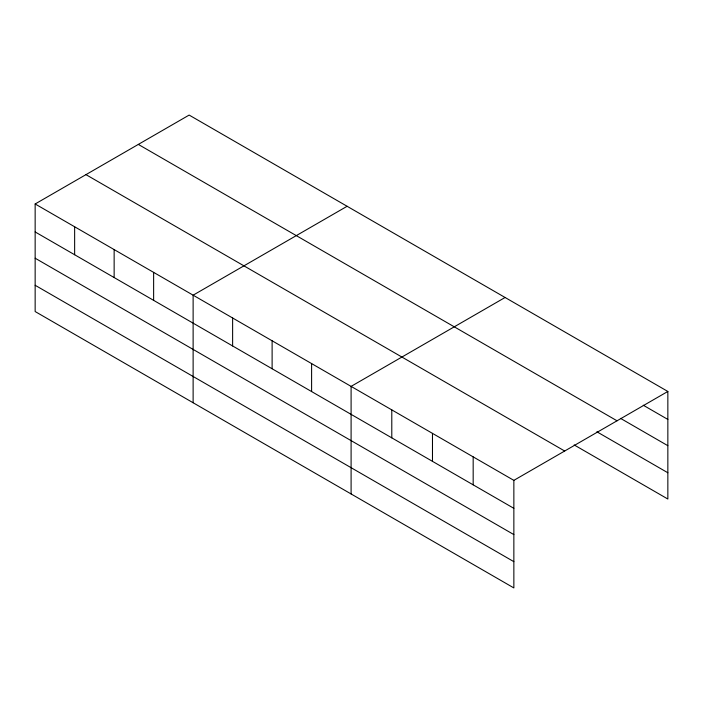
<?xml version="1.0" encoding="UTF-8"?>
<svg xmlns="http://www.w3.org/2000/svg" width="703" height="703" viewBox="0 0 703 703"><rect width="100%" height="100%" fill="white"/><g stroke="black" fill="none" stroke-linecap="round" stroke-linejoin="round"><path stroke-width="1.05" d="M513.858 534.596L513.858 480.36L35.15 203.975L35.15 311.543L513.858 587.928L513.858 534.596L35.15 258.212M574.166 444.937L667.85 499.025L667.85 391.457L189.142 115.072L35.15 203.975M347.115 206.278L193.123 295.181L193.123 402.749M505.088 297.483L351.096 386.386L351.096 493.954M513.858 480.36L667.85 391.457M643.245 405.218L667.85 419.427M620.538 418.373L667.85 445.693M138.324 144.414L617.032 420.798M596.882 431.783L667.85 472.759M85.968 174.643L564.676 451.018M35.15 231.946L513.858 508.331M35.15 285.277L513.858 561.662M473.172 456.871L473.172 484.842M432.477 433.373L432.477 461.344M391.791 409.884L391.791 437.855M311.605 363.592L311.605 391.562M272.114 340.788L272.114 368.759M232.623 317.984L232.623 345.955M153.632 272.386L153.632 300.357M114.141 249.583L114.141 277.553M74.641 226.779L74.641 254.75"/></g></svg>
